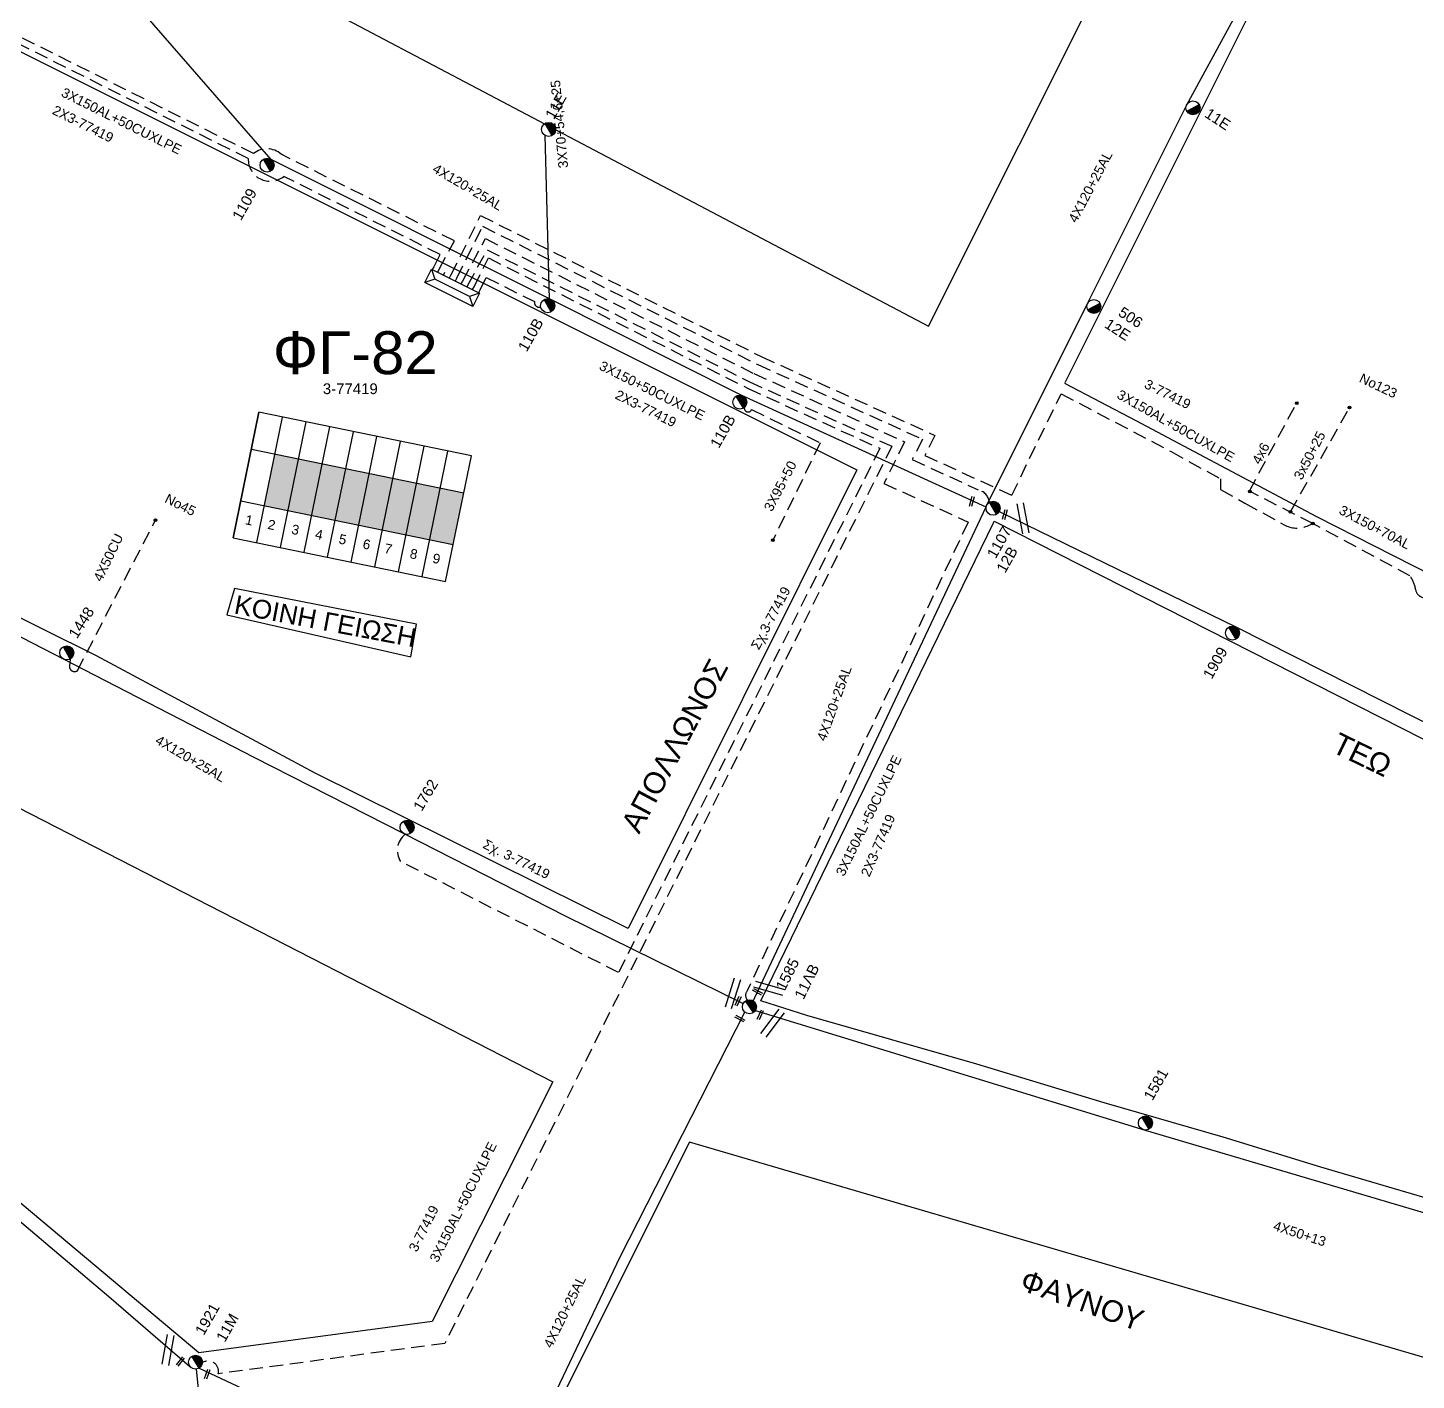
# Model space of a CAD drawing. Header units: millimetres. Extents: x 2087 to 5289, y 222 to 1137.
# Drawn here: x 2616.4 to 2746.1, y 341.2 to 467.4 of the extents above; entities that cross this region are included whole.
import ezdxf
from ezdxf.enums import TextEntityAlignment as Align

# ---------------------------------------------------------------- set-up
doc = ezdxf.new("R2010")
doc.units = ezdxf.units.MM
doc.linetypes.add('DASHED', pattern=[19.05, 12.7, -6.35])
for name, color, linetype in [('Άγνωστα', 7, 'Continuous'), ('Ασφαλειοκιβώτια Χ.Τ 9 αναχωρήσεων', 7, 'Continuous'), ('Γυμνά εναέρια ΧΤ (3Φ)   4x50CU', 7, 'Continuous'), ('Γυμνά εναέρια ΧΤ και ΦΟΠ (3Φ)   4x50+16AL', 7, 'Continuous'), ('Επιγραφές - Σχήματα', 7, 'Continuous'), ('Καλωδια ΧΤ    3Χ95+50', 7, 'DASHED'), ('Καλώδια ΧΤ   3x150+50CU', 7, 'DASHED'), ('Καλώδια ΧΤ   3x150+70AL', 7, 'DASHED'), ('Καλώδια ΧΤ   3x150AL+50CU', 7, 'DASHED'), ('Καλώδια ΧΤ   3x150AL+50XLPE', 7, 'DASHED'), ('Μηχανική τομή', 7, 'Continuous'), ('Στύλος ΦΜ', 7, 'Continuous'), ('Στύλος ΦΜ @ 1', 7, 'Continuous'), ('Συνδέσεις', 7, 'Continuous'), ('Συνεστραμμένα ΧΤ   3x70+54.6+25 AL', 7, 'SYN_LINE'), ('Συνεστραμμενα ΧΤ  4Χ120+25 Al', 7, 'Continuous'), ('Τομή', 7, 'Continuous'), ('Υπογεια καλωδια Παροχων ΧΤ 4Χ50', 7, 'DASHED'), ('Υποσταθμός πόλεως', 7, 'Continuous'), ('Υπόβαθρο ΔΕΗ', 7, 'Continuous'), ('Υπόγεια καλώδια Παροχών ΧΤ   4x6', 7, 'DASHED')]:
    doc.layers.add(name, color=color, linetype=linetype)
doc.styles.add('arial', font='arial.ttf')
doc.styles.get("Standard").update_dxf_attribs({"font": 'arial.ttf'})
doc.linetypes.add('SYN_LINE', pattern='A,0.5,-0.0001,["/\\/\\/\\/",Standard,S=0.1,R=0,X=0,Y=-0.05],-0.25', length=0.7501)

# ---------------------------------------------------------------- blocks, each defined once
blk = doc.blocks.new('ΤΟΜΗ')
at = {"layer": 'Τομή', "ltscale": 40}
for p, q in [((-5.68, 0), (5.68, 0)), ((5.68, -2.33), (-5.68, -2.33))]:
    blk.add_line(p, q, dxfattribs=at)
blk = doc.blocks.new('ΜΗΧΑΝΙΚΗ ΤΟΜΗ')
at = {"layer": 'Μηχανική τομή', "ltscale": 40}
for p, q in [((-1.89, 0.78), (1.89, 0.78)), ((1.89, 0), (-1.89, 0))]:
    blk.add_line(p, q, dxfattribs=at)
blk = doc.blocks.new('ΥΠΑΡΧΩΝ ΤΣΙΜΕΝΤΕΝΙΟΣ ΣΤΥΛΟΣ')
at = {"layer": 'Στύλος ΦΜ'}
blk.add_hatch(color=7, dxfattribs=at).paths.add_polyline_path([(-1.29, -2.28, 0.574793), (2.62, 0, 0.268822), (1.3, 2.27)])
at = {"layer": 'Στύλος ΦΜ', "color": 7}
blk.add_line((-1.29, -2.28), (1.3, 2.27), dxfattribs=at)
blk.add_circle((0, 0), 2.62, dxfattribs=at)
at = {"layer": 'Στύλος ΦΜ', "flags": 4}
for tag, p in [('ΑΡΙΘΜΟΣ', (-4.68, 8.05)), ('ΤΥΠΟΣ', (-4.91, 3.03))]:
    blk.add_attdef(tag, p, '', height=4, dxfattribs=at)
blk = doc.blocks.new('_ΣΥΝΔΕΣΗ')
at = {"layer": 'Συνδέσεις', "linetype": 'SYN_LINE', "ltscale": 40}
blk.add_hatch(color=256, dxfattribs=at).paths.add_polyline_path([(0.5, -0.01, 1), (-0.5, -0.01, 1)])
at = {"layer": 'Συνδέσεις'}
blk.add_circle((0, -0.01), 0.5, dxfattribs=at)
blk = doc.blocks.new('ΑΣΦΑΛΕΙΟΚΙΒΩΤΙΟ ΥΠΟΣΤΑΘΜΟΥ 9 ΑΝΑΧΩΡΗΣΕΩΝ')
at = {"layer": 'Ασφαλειοκιβώτια Χ.Τ 9 αναχωρήσεων', "ltscale": 40}
for p, q in [((-23.8, 40.36), (24.02, 40.36)), ((-9.72, 40.36), (-9.72, -40.64)), ((9.94, 40.36), (9.94, -40.64)), ((-23.8, 31.36), (24.02, 31.36)), ((-23.8, 22.36), (24.02, 22.36)), ((-23.8, 13.36), (24.02, 13.36)), ((-23.8, 4.36), (24.02, 4.36)), ((-23.8, -4.64), (24.02, -4.64)), ((-23.8, -13.64), (24.02, -13.64)), ((-23.8, -22.64), (24.02, -22.64)), ((-23.8, -31.64), (24.02, -31.64))]:
    blk.add_line(p, q, dxfattribs=at)
at = {"layer": 'Ασφαλειοκιβώτια Χ.Τ 9 αναχωρήσεων'}
blk.add_lwpolyline([(-23.8, -40.64), (24.02, -40.64), (24.02, 40.36), (-23.8, 40.36)], close=True, dxfattribs=at)
for s, p in [('1', (-17.96, 37.24)), ('2', (-17.96, 28.67)), ('3', (-17.96, 19.6)), ('4', (-17.96, 10.58)), ('5', (-17.96, 1.57)), ('6', (-17.96, -7.57)), ('7', (-17.96, -15.81)), ('8', (-17.96, -25.5)), ('9', (-17.96, -34.19))]:
    blk.add_text(s, height=3.6, rotation=270, dxfattribs=at).set_placement(p)
at = {"layer": 'Ασφαλειοκιβώτια Χ.Τ 9 αναχωρήσεων', "ltscale": 40}
for tag, height, p in [('ΟΝΟΜΑ', 5, (-0.16, 44.31)), ('ΚΕΙΜΕΝΟ 1', 2, (17.06, 35.59)), ('ΚΕΙΜΕΝΟ 2', 2, (17.06, 26.88)), ('ΚΕΙΜΕΝΟ 3', 2, (17.06, 17.69)), ('ΚΕΙΜΕΝΟ 4', 2, (17.06, 8.71)), ('ΚΕΙΜΕΝΟ 5', 2, (17.06, -0.13)), ('ΚΕΙΜΕΝΟ 6', 2, (17.06, -9.05)), ('ΚΕΙΜΕΝΟ 7', 2, (17.06, -18.13)), ('ΚΕΙΜΕΝΟ 8', 2, (17.06, -26.85)), ('ΚΕΙΜΕΝΟ 9', 2, (17.06, -35.99)), ('ΣΧ', 2, (-0.1, -42.64))]:
    blk.add_attdef(tag, text='', height=height, dxfattribs=at).set_placement(p, align=Align.MIDDLE_CENTER)
blk = doc.blocks.new('ΥΠΟΣΤΑΘΜΟΣ ΠΟΛΕΩΣ 9 ΑΝΑΧΩΡΗΣΕΩΝ')
at = {"layer": 'Υποσταθμός πόλεως', "ltscale": 40}
for p, q in [((-9.63, -2.82), (-9.63, -4)), ((-7.12, -2.82), (-7.12, -4)), ((-4.84, -2.82), (-4.84, -4)), ((-2.36, -2.82), (-2.36, -4)), ((0.09, -2.82), (0.09, -4)), ((2.55, -2.82), (2.55, -4)), ((5.02, -2.82), (5.02, -4)), ((7.48, -2.82), (7.48, -4)), ((9.61, -2.82), (9.61, -4))]:
    blk.add_line(p, q, dxfattribs=at)
blk.add_lwpolyline([(-10.02, 2.82), (10.02, 2.82), (10.02, -2.82), (-10.02, -2.82)], close=True, dxfattribs=at)
for points in [[(-7.21, 0), (-10.02, 2.82)], [(-10.02, -2.82), (-7.21, 0)], [(-7.21, 0), (7.21, 0)], [(7.21, 0), (10.02, 2.82)], [(10.02, -2.82), (7.21, 0)]]:
    blk.add_lwpolyline(points, dxfattribs=at)
at = {"layer": 'Υποσταθμός πόλεως', "linetype": 'SYN_LINE', "ltscale": 40, "flags": 1}
for tag, p in [('ΜΕΤΑΣΧΗΜΑΤΙΣΜΟΣ', (10.79, 1.71)), ('ΙΣΧΥΣ', (10.77, -1.08)), ('ΑΡΙΘΜΟΣ', (10.89, -3.8))]:
    blk.add_attdef(tag, p, '', height=1.8, dxfattribs=at)

msp = doc.modelspace()

# ---------------------------------------------------------------- hatches: boundary and pattern name
at = {"layer": 'Ασφαλειοκιβώτια Χ.Τ 9 αναχωρήσεων'}
h = msp.add_hatch(color=173, dxfattribs=at)
h.dxf.hatch_style = 1
h.paths.add_polyline_path([(2639.5, 427.64), (2638.52, 422.83), (2640.72, 422.38), (2641.71, 427.19)])
h = msp.add_hatch(color=30, dxfattribs=at)
h.dxf.hatch_style = 1
h.paths.add_polyline_path([(2641.71, 427.19), (2640.72, 422.38), (2642.93, 421.92), (2643.91, 426.74)])
h = msp.add_hatch(color=6, dxfattribs=at)
h.dxf.hatch_style = 1
h.paths.add_polyline_path([(2643.91, 426.74), (2642.93, 421.92), (2645.13, 421.47), (2646.12, 426.28)])
h = msp.add_hatch(color=133, dxfattribs=at)
h.dxf.hatch_style = 1
h.paths.add_polyline_path([(2646.12, 426.28), (2645.13, 421.47), (2647.33, 421.02), (2648.32, 425.83)])
h = msp.add_hatch(color=85, dxfattribs=at)
h.dxf.hatch_style = 1
h.paths.add_polyline_path([(2648.32, 425.83), (2647.33, 421.02), (2649.54, 420.57), (2650.53, 425.38)])
h = msp.add_hatch(color=2, dxfattribs=at)
h.dxf.hatch_style = 1
h.paths.add_polyline_path([(2650.53, 425.38), (2649.54, 420.57), (2651.74, 420.11), (2652.73, 424.93)])
h = msp.add_hatch(color=1, dxfattribs=at)
h.dxf.hatch_style = 1
h.paths.add_polyline_path([(2652.73, 424.93), (2651.74, 420.11), (2653.95, 419.66), (2654.93, 424.47)])
h = msp.add_hatch(color=5, dxfattribs=at)
h.dxf.hatch_style = 1
h.paths.add_polyline_path([(2654.93, 424.47), (2653.95, 419.66), (2656.15, 419.21), (2657.14, 424.02)])

# ---------------------------------------------------------------- linework, layer by layer
at = {"layer": 'Άγνωστα', "color": 30, "linetype": 'DASHED', "ltscale": 0.1}
msp.add_lwpolyline([(2734.33, 422.26), (2739.83, 431.97)], dxfattribs=at)
at = {"layer": 'Γυμνά εναέρια ΧΤ και ΦΟΠ (3Φ)   4x50+16AL', "color": 62, "linetype": 'Continuous', "ltscale": 0.1}
msp.add_lwpolyline([(2684.37, 375.73), (2720.74, 364.56), (2765.03, 351.45), (2798.05, 342.17)], dxfattribs=at)
at = {"layer": 'Επιγραφές - Σχήματα', "color": 190}
msp.add_lwpolyline([(2635.03, 412.63), (2652.19, 408.73), (2652.71, 411.77), (2635.73, 415.11)], close=True, dxfattribs=at)
at = {"layer": 'Καλωδια ΧΤ    3Χ95+50', "color": 1, "linetype": 'DASHED', "ltscale": 0.1}
msp.add_lwpolyline([(2683.33, 431.99, 0.888286), (2684.01, 431.79), (2690.41, 428.69), (2685.99, 419.58)], format="xyb", dxfattribs=at)
at = {"layer": 'Καλώδια ΧΤ   3x150+70AL', "color": 30, "ltscale": 0.1}
msp.add_lwpolyline([(2748.49, 414.54), (2748.49, 414.54, -0.319457), (2746.46, 414.34, -0.228864), (2746, 415.01, 0.119613), (2745.48, 416.27), (2736.42, 421.15), (2730.48, 424.19)], format="xyb", dxfattribs=at)
at = {"layer": 'Καλώδια ΧΤ   3x150AL+50CU', "color": 30, "ltscale": 0.1}
msp.add_lwpolyline([(2655.94, 444.34), (2658.71, 449.9), (2684.96, 436.71), (2701.12, 429.39), (2700.18, 427.51), (2708.3, 423.8), (2712.91, 433.27), (2712.91, 433.27), (2723.17, 427.87), (2727.8, 425.32), (2727.8, 424.33), (2730.06, 423.06), (2733.74, 421.05, 0.231453), (2735.87, 420.92), (2736.42, 421.15)], format="xyb", dxfattribs=at)
at = {"layer": 'Καλώδια ΧΤ   3x150AL+50XLPE', "color": 6, "linetype": 'DASHED', "ltscale": 0.1}
msp.add_lwpolyline([(2654.84, 444.89), (2656.26, 447.53), (2640.09, 455.62, 0.369416), (2637.52, 455.68), (2608.42, 470.21), (2609.9, 473.18), (2601.61, 477.28, 1.055549), (2601.15, 476.89), (2601.43, 476.75)], format="xyb", dxfattribs=at)
at = {"layer": 'Καλώδια ΧΤ   3x150AL+50XLPE', "color": 85, "linetype": 'DASHED', "ltscale": 0.1}
msp.add_lwpolyline([(2654.36, 445.13), (2654.93, 446.27), (2640.34, 453.55, -0.643115), (2637.02, 455.21), (2607.47, 469.97, 0.591262), (2607.7, 471.43)], format="xyb", dxfattribs=at)
at = {"layer": 'Καλώδια ΧΤ   3x150AL+50XLPE', "color": 5, "linetype": 'DASHED', "ltscale": 0.1}
msp.add_lwpolyline([(2656.49, 444.07), (2658.9, 448.9), (2684.6, 435.99), (2699.96, 429.03), (2699.01, 427.13), (2705.16, 424.32, -0.31223), (2706.21, 423.15)], format="xyb", dxfattribs=at)
at = {"layer": 'Καλώδια ΧΤ   3x150AL+50XLPE', "color": 133, "linetype": 'DASHED', "ltscale": 0.1}
msp.add_lwpolyline([(2657.04, 443.8), (2659.16, 447.75), (2684.22, 435.16), (2698.3, 428.78), (2696.36, 424.9), (2704.22, 421.3), (2683.59, 377.54, 0.379892), (2683.62, 376.7)], format="xyb", dxfattribs=at)
at = {"layer": 'Καλώδια ΧΤ   3x150AL+50XLPE', "color": 2, "linetype": 'DASHED', "ltscale": 0.1}
msp.add_lwpolyline([(2657.53, 443.39), (2659.31, 446.7), (2683.81, 434.39), (2697.1, 428.37), (2655.37, 344.66), (2634.22, 341.82, 0.668994), (2632.75, 342.86)], format="xyb", dxfattribs=at)
at = {"layer": 'Καλώδια ΧΤ   3x150AL+50XLPE', "color": 173, "linetype": 'DASHED', "ltscale": 0.1}
msp.add_lwpolyline([(2658.1, 443.26), (2659.44, 445.94), (2683.68, 433.76), (2695.98, 428.18), (2671.59, 379.26), (2651.24, 389.63, -0.392047), (2651.67, 392.16)], format="xyb", dxfattribs=at)
at = {"layer": 'Καλώδια ΧΤ   3x150AL+50XLPE', "color": 1, "linetype": 'DASHED', "ltscale": 0.1}
msp.add_lwpolyline([(2658.66, 442.98), (2659.23, 444.12), (2663.74, 441.87, 0.586352), (2664.32, 441.38)], format="xyb", dxfattribs=at)
at = {"layer": 'Συνεστραμμένα ΧΤ   3x70+54.6+25 AL', "color": 1, "linetype": 'SYN_LINE', "ltscale": 10}
for points in [[(2705.9, 422.68), (2683.09, 433.12), (2665.21, 442.1), (2639.15, 455.14), (2613.09, 485.04)], [(2665.15, 442.11), (2664.73, 457.37)]]:
    msp.add_lwpolyline(points, dxfattribs=at)
at = {"layer": 'Συνεστραμμενα ΧΤ  4Χ120+25 Al', "color": 5, "linetype": 'SYN_LINE', "ltscale": 10}
for points in [[(2705.88, 422.69), (2705.88, 422.69), (2715.37, 441.7), (2724.64, 460.24), (2734.69, 478.72)], [(2705.88, 422.69), (2684.04, 376.37)]]:
    msp.add_lwpolyline(points, dxfattribs=at)
at = {"layer": 'Συνεστραμμενα ΧΤ  4Χ120+25 Al', "color": 173, "linetype": 'SYN_LINE', "ltscale": 10}
msp.add_lwpolyline([(2586.1, 426.97), (2602.52, 417.4), (2619.72, 408.54), (2637.55, 399.36), (2651.54, 392.23), (2666.6, 384.55), (2683.22, 376.36)], dxfattribs=at)
at = {"layer": 'Συνεστραμμενα ΧΤ  4Χ120+25 Al', "color": 6, "linetype": 'SYN_LINE', "ltscale": 10}
msp.add_lwpolyline([(2707.13, 422.28), (2729.29, 411.48), (2764.36, 393.75), (2805.17, 372.25)], dxfattribs=at)
at = {"layer": 'Συνεστραμμενα ΧΤ  4Χ120+25 Al', "color": 85, "linetype": 'SYN_LINE', "ltscale": 10}
msp.add_lwpolyline([(2562.87, 379.19), (2572.46, 378.11), (2583.81, 376.84), (2588.11, 376.36), (2592.07, 375.87), (2605.65, 364.27), (2611.17, 359.84), (2624.01, 349.04), (2631.3, 342.71), (2631.68, 342.4)], dxfattribs=at)
at = {"layer": 'Συνεστραμμενα ΧΤ  4Χ120+25 Al', "color": 133, "linetype": 'SYN_LINE', "ltscale": 10}
for points in [[(2683.37, 375.59), (2671.71, 352.71), (2661.05, 330.36)], [(2632.43, 342.34), (2660.41, 329.23), (2688.8, 311.47), (2716.1, 305.65)]]:
    msp.add_lwpolyline(points, dxfattribs=at)
at = {"layer": 'Συνεστραμμενα ΧΤ  4Χ120+25 Al', "color": 2, "linetype": 'SYN_LINE', "ltscale": 10}
msp.add_lwpolyline([(2632.16, 342.25), (2634.12, 322.86)], dxfattribs=at)
at = {"layer": 'Υπογεια καλωδια Παροχων ΧΤ 4Χ50', "color": 5, "linetype": 'DASHED', "ltscale": 0.1}
msp.add_lwpolyline([(2620.38, 408.51), (2620.33, 407.84, 0.638252), (2621.06, 407.43), (2628.35, 421.48)], format="xyb", dxfattribs=at)
at = {"layer": 'Υπόβαθρο ΔΕΗ'}
msp.add_lwpolyline([(2639.31, 512.89), (2622.58, 480.66), (2700.53, 439.59), (2717.44, 473.34)], close=True, dxfattribs=at)
for points in [[(2713.29, 434.31), (2746.2, 500.17), (2770.94, 467.63), (2796.45, 434.42), (2813.55, 412.77), (2815.09, 410.75), (2808.41, 385.62), (2760.15, 409.91), (2736.78, 421.8), (2719.91, 430.73), (2713.26, 434.24)], [(2672.5, 383.37), (2643.27, 397.88), (2622.85, 408.8), (2602.9, 418.71), (2595, 422.93), (2615.3, 465.43), (2693.83, 426.17), (2672.5, 383.37)], [(2684.88, 376.61), (2706.58, 421.22), (2706.65, 421.37), (2804.73, 371.61)], [(2654.19, 346.71), (2632.39, 343.78), (2578.59, 388.91), (2588.14, 408.7), (2665.46, 369.05), (2654.19, 346.71)], [(2804.76, 371.6), (2797.34, 343.4), (2737.15, 361.11), (2728.05, 363.91), (2716.93, 367.11), (2705.03, 370.7), (2689.18, 375.24), (2684.88, 376.61)], [(2661.65, 330.36), (2786.22, 303.83), (2793.47, 329.64), (2678.22, 363.43), (2661.65, 330.36)]]:
    msp.add_lwpolyline(points, dxfattribs=at)
at = {"layer": 'Υπόγεια καλώδια Παροχών ΧΤ   4x6', "color": 30, "ltscale": 0.1}
msp.add_lwpolyline([(2730.48, 424.19), (2734.88, 432.37)], dxfattribs=at)

# ---------------------------------------------------------------- block references
at = {"layer": 'Ασφαλειοκιβώτια Χ.Τ 9 αναχωρήσεων', "xscale": 0.2499999999999996, "yscale": 0.2499999999999996, "zscale": 0.2499999999999996, "rotation": 78.40048782280246}
msp.add_blockref('ΑΣΦΑΛΕΙΟΚΙΒΩΤΙΟ ΥΠΟΣΤΑΘΜΟΥ 9 ΑΝΑΧΩΡΗΣΕΩΝ', (2646.69, 423.63), dxfattribs=at)
at = {"layer": 'Μηχανική τομή'}
for p, xscale, yscale, zscale, rotation in [((2704.67, 423.2), 0.2499999999999996, 0.2499999999999996, 0.2499999999999996, 74.99357784337415), ((2707.75, 421.97), 0.2499999999999996, 0.2499999999999996, 0.2499999999999996, 74.99357784337415), ((2684.6, 377.55), 0.2499999999999997, 0.2499999999999997, 0.2499999999999997, 151.617329338286), ((2682.66, 376.64), 0.2499999999999997, 0.2499999999999997, 0.2499999999999997, 245.2524346522103), ((2682.96, 375.05), 0.2499999999999997, 0.2499999999999997, 0.2499999999999997, 151.617329338286), ((2684.73, 375.35), 0.2499999999999997, 0.2499999999999997, 0.2499999999999997, 245.2524346522103), ((2630.75, 342.9), 0.2499999999999998, 0.2499999999999998, 0.2499999999999998, 51.13323875634009), ((2633.28, 341.75), 0.2499999999999998, 0.2499999999999998, 0.2499999999999998, 71.60315091203833)]:
    msp.add_blockref('ΜΗΧΑΝΙΚΗ ΤΟΜΗ', p, dxfattribs=dict(at, xscale=xscale, yscale=yscale, zscale=zscale, rotation=rotation))
at = {"layer": 'Στύλος ΦΜ @ 1', "ltscale": 40}
ref = msp.add_blockref('ΥΠΑΡΧΩΝ ΤΣΙΜΕΝΤΕΝΙΟΣ ΣΤΥΛΟΣ', (2665.06, 457.94), dxfattribs=dict(at, xscale=0.2499999999999998, yscale=0.2499999999999998, zscale=0.2499999999999998, rotation=60.43658789886273))
ref.add_attrib('ΤΥΠΟΣ', '11E', (2665.55, 458.79), dxfattribs={"layer": 'Στύλος ΦΜ', "height": 1, "rotation": 60.4366, "flags": 4})
ref = msp.add_blockref('ΥΠΑΡΧΩΝ ΤΣΙΜΕΝΤΕΝΙΟΣ ΣΤΥΛΟΣ', (2725.22, 459.95), dxfattribs=dict(at, xscale=0.2499999999999998, yscale=0.2499999999999998, zscale=0.2499999999999998, rotation=326.9713278593818))
ref.add_attrib('ΑΡΙΘΜΟΣ', '11E', (2726.22, 459.16), dxfattribs={"layer": 'Στύλος ΦΜ', "height": 1, "rotation": 326.9713, "flags": 4})
ref = msp.add_blockref('ΥΠΑΡΧΩΝ ΤΣΙΜΕΝΤΕΝΙΟΣ ΣΤΥΛΟΣ', (2638.77, 454.6), dxfattribs=dict(at, xscale=0.2499999999999998, yscale=0.2499999999999998, zscale=0.2499999999999998, rotation=60.43658789886273))
ref.add_attrib('ΤΥΠΟΣ', '1109', (2636.33, 449.36), dxfattribs={"layer": 'Στύλος ΦΜ', "height": 1, "rotation": 60.4366, "flags": 4})
ref = msp.add_blockref('ΥΠΑΡΧΩΝ ΤΣΙΜΕΝΤΕΝΙΟΣ ΣΤΥΛΟΣ', (2664.97, 441.49), dxfattribs=dict(at, xscale=0.2499999999999998, yscale=0.2499999999999998, zscale=0.2499999999999998, rotation=60.43658789886273))
ref.add_attrib('ΤΥΠΟΣ', '110B', (2663.01, 437.11), dxfattribs={"layer": 'Στύλος ΦΜ', "height": 1, "rotation": 60.4366, "flags": 4})
ref = msp.add_blockref('ΥΠΑΡΧΩΝ ΤΣΙΜΕΝΤΕΝΙΟΣ ΣΤΥΛΟΣ', (2715.96, 441.41), dxfattribs=dict(at, xscale=0.2499999999999998, yscale=0.2499999999999998, zscale=0.2499999999999998, rotation=326.9713278593818))
ref.add_attrib('ΤΥΠΟΣ', '12E', (2716.87, 439.52), dxfattribs={"layer": 'Στύλος ΦΜ', "height": 1, "rotation": 326.9713, "flags": 4})
ref.add_attrib('ΑΡΙΘΜΟΣ', '506', (2718.15, 440.62), dxfattribs={"layer": 'Στύλος ΦΜ', "height": 1, "rotation": 326.9713, "flags": 4})
ref = msp.add_blockref('ΥΠΑΡΧΩΝ ΤΣΙΜΕΝΤΕΝΙΟΣ ΣΤΥΛΟΣ', (2682.91, 432.49), dxfattribs=dict(at, xscale=0.2499999999999998, yscale=0.2499999999999998, zscale=0.2499999999999998, rotation=60.43658789886273))
ref.add_attrib('ΤΥΠΟΣ', '110B', (2680.95, 428.11), dxfattribs={"layer": 'Στύλος ΦΜ', "height": 1, "rotation": 60.4366, "flags": 4})
ref = msp.add_blockref('ΥΠΑΡΧΩΝ ΤΣΙΜΕΝΤΕΝΙΟΣ ΣΤΥΛΟΣ', (2706.55, 422.59), dxfattribs=dict(at, xscale=0.2499999999999998, yscale=0.2499999999999998, zscale=0.2499999999999998, rotation=60.43658789886273))
ref.add_attrib('ΤΥΠΟΣ', '1107', (2706.79, 417.81), dxfattribs={"layer": 'Στύλος ΦΜ', "height": 1, "rotation": 60.4366, "flags": 4})
ref.add_attrib('ΑΡΙΘΜΟΣ', '12Β', (2707.68, 416.47), dxfattribs={"layer": 'Στύλος ΦΜ', "height": 1, "rotation": 60.4366, "flags": 4})
ref = msp.add_blockref('ΥΠΑΡΧΩΝ ΤΣΙΜΕΝΤΕΝΙΟΣ ΣΤΥΛΟΣ', (2620.07, 409.09), dxfattribs=dict(at, xscale=0.2499999999999998, yscale=0.2499999999999998, zscale=0.2499999999999998, rotation=57.52124589162437))
ref.add_attrib('ΑΡΙΘΜΟΣ', '1448', (2621.02, 410.34), dxfattribs={"layer": 'Στύλος ΦΜ', "height": 1, "rotation": 57.5212, "flags": 4})
ref = msp.add_blockref('ΥΠΑΡΧΩΝ ΤΣΙΜΕΝΤΕΝΙΟΣ ΣΤΥΛΟΣ', (2728.91, 410.94), dxfattribs=dict(at, xscale=0.2499999999999998, yscale=0.2499999999999998, zscale=0.2499999999999998, rotation=60.43658789886273))
ref.add_attrib('ΤΥΠΟΣ', '1909', (2726.96, 406.56), dxfattribs={"layer": 'Στύλος ΦΜ', "height": 1, "rotation": 60.4366, "flags": 4})
ref = msp.add_blockref('ΥΠΑΡΧΩΝ ΤΣΙΜΕΝΤΕΝΙΟΣ ΣΤΥΛΟΣ', (2651.84, 392.81), dxfattribs=dict(at, xscale=0.2499999999999998, yscale=0.2499999999999998, zscale=0.2499999999999998, rotation=59.24924177454155))
ref.add_attrib('ΑΡΙΘΜΟΣ', '1762', (2653.21, 394.23), dxfattribs={"layer": 'Στύλος ΦΜ', "height": 1, "rotation": 59.2492, "flags": 4})
ref = msp.add_blockref('ΥΠΑΡΧΩΝ ΤΣΙΜΕΝΤΕΝΙΟΣ ΣΤΥΛΟΣ', (2683.81, 376.07), dxfattribs=dict(at, xscale=0.2499999999999999, yscale=0.2499999999999999, zscale=0.2499999999999999, rotation=63.56721500158984))
ref.add_attrib('ΤΥΠΟΣ', '11ΛΒ', (2688.85, 376.67), dxfattribs={"layer": 'Στύλος ΦΜ', "height": 1, "rotation": 63.5672, "flags": 4})
ref.add_attrib('ΑΡΙΘΜΟΣ', '1585', (2687.11, 377.49), dxfattribs={"layer": 'Στύλος ΦΜ', "height": 1, "rotation": 63.5672, "flags": 4})
ref = msp.add_blockref('ΥΠΑΡΧΩΝ ΤΣΙΜΕΝΤΕΝΙΟΣ ΣΤΥΛΟΣ', (2720.78, 365.22), dxfattribs=dict(at, xscale=0.2499999999999998, yscale=0.2499999999999998, zscale=0.2499999999999998, rotation=60.43658789886273))
ref.add_attrib('ΑΡΙΘΜΟΣ', '1581', (2721.43, 367.23), dxfattribs={"layer": 'Στύλος ΦΜ', "height": 1, "rotation": 60.4366, "flags": 4})
ref = msp.add_blockref('ΥΠΑΡΧΩΝ ΤΣΙΜΕΝΤΕΝΙΟΣ ΣΤΥΛΟΣ', (2632.09, 342.9), dxfattribs=dict(at, xscale=0.2499999999999998, yscale=0.2499999999999998, zscale=0.2499999999999998, rotation=60.43658789886273))
ref.add_attrib('ΤΥΠΟΣ', '11Μ', (2634.83, 344.7), dxfattribs={"layer": 'Στύλος ΦΜ', "height": 1, "rotation": 60.4366, "flags": 4})
ref.add_attrib('ΑΡΙΘΜΟΣ', '1921', (2632.86, 345.33), dxfattribs={"layer": 'Στύλος ΦΜ', "height": 1, "rotation": 60.4366, "flags": 4})
at = {"layer": 'Συνδέσεις', "xscale": 0.25, "yscale": 0.25, "zscale": 0.25}
for p in [(2734.9, 432.4), (2739.83, 431.98), (2730.52, 424.15), (2628.35, 421.48), (2734.33, 422.26), (2736.41, 421.17), (2686, 419.62)]:
    msp.add_blockref('_ΣΥΝΔΕΣΗ', p, dxfattribs=at)
at = {"layer": 'Τομή', "xscale": 0.2499999999999996, "yscale": 0.2499999999999996, "zscale": 0.2499999999999996}
for p, rotation in [((2709.64, 421.7), 280.6064270528397), ((2682.55, 377.23), 252.2386800208107), ((2685.57, 377.5), 163.9779264965972), ((2686.2, 374.37), 233.2569599124057), ((2629.81, 344), 259.9926057896498)]:
    msp.add_blockref('ΤΟΜΗ', p, dxfattribs=dict(at, rotation=rotation))
at = {"layer": 'Υποσταθμός πόλεως', "xscale": 0.2500000000003375, "yscale": 0.2500000000003375, "zscale": 0.2500000000003375, "rotation": 153.4577556779487}
msp.add_blockref('ΥΠΟΣΤΑΘΜΟΣ ΠΟΛΕΩΣ 9 ΑΝΑΧΩΡΗΣΕΩΝ', (2656.06, 443.16), dxfattribs=at)

# ---------------------------------------------------------------- texts
at = {"ltscale": 40, "insert": (2639.3, 439.1), "char_height": 4, "width": 21.1415, "attachment_point": 1, "style": 'arial'}
msp.add_mtext('{\\fArial|b0|i0|c204|p34;Ф}Γ-82', dxfattribs=at)
at = {"layer": 'Άγνωστα', "ltscale": 40, "char_height": 0.9, "width": 69.1904, "attachment_point": 1, "style": 'arial'}
for s, insert, rotation in [('3X150AL+50CUXLPE', (2619.87, 461.88), 333.5015), ('3X70+54,6+25', (2665.99, 454.28), 95.3201), ('2X3-77419', (2619.04, 460.23), 333.5015), ('4X120+25AL', (2713.54, 449.57), 62.2367), ('4X120+25AL', (2654.59, 454.79), 329.6165), ('\\P ', (2661.86, 438.25), 64.1926), ('3-77419', (2720.99, 434.67), 333.4874), ('Νο123', (2741.04, 435.22), 334.7298), ('2X3-77419', (2671.58, 433.67), 333.4874), ('3x50+25', (2734.58, 425.57), 62.4068), ('3X95+50', (2685.11, 422.62), 62.4068), ('Νο45', (2629.54, 423.98), 333.4234), ('4X120+25AL', (2690.07, 401.09), 70.3617), ('4X120+25AL', (2628.7, 401.46), 329.6165), ('3X150AL+50CUXLPE', (2691.83, 388.57), 63.9925), ('2X3-77419', (2694.18, 388.48), 66.5581), ('Σχ. 3-77419', (2659.23, 391.74), 333.7928), ('3-77419', (2651.95, 353.52), 63.2575), ('4X50+13', (2732.92, 356.11), 341.9409), ('4X120+25AL', (2664.54, 344.54), 63.7707)]:
    msp.add_mtext(s, dxfattribs=dict(at, insert=insert, rotation=rotation))
at = {"layer": 'Άγνωστα', "insert": (2643.98, 434.24), "char_height": 1, "width": 21.0286, "attachment_point": 1}
msp.add_mtext('3-77419', dxfattribs=at)
at = {"layer": 'Γυμνά εναέρια ΧΤ (3Φ)   4x50CU', "ltscale": 40, "insert": (2622.51, 416.05), "char_height": 0.9, "width": 69.1904, "attachment_point": 1, "rotation": 64.1926, "style": 'arial'}
msp.add_mtext('4X50CU', dxfattribs=at)
at = {"layer": 'Επιγραφές - Σχήματα', "insert": (2683.89, 409.72), "char_height": 0.9, "width": 15.0017, "attachment_point": 1, "rotation": 62.1152}
msp.add_mtext('Σχ.3-77419', dxfattribs=at)
at = {"layer": 'Επιγραφές - Σχήματα', "color": 190, "insert": (2635.93, 414.5), "char_height": 1.75, "width": 17.5655, "attachment_point": 1, "rotation": 349.3541}
msp.add_mtext('KOINH ΓΕΙΩΣΗ', dxfattribs=at)
at = {"layer": 'Επιγραφές - Σχήματα', "ltscale": 40, "char_height": 2, "width": 21.1415, "attachment_point": 1, "style": 'arial'}
for s, insert, rotation in [('ΑΠΟΛΛΩΝΟΣ', (2671.74, 393.06), 61.8645), ('TEΩ', (2738.9, 401.72), 334.0746), ('{\\fArial|b0|i0|c204|p34;Ф}AYNOY', (2709.59, 351.59), 340.6092)]:
    msp.add_mtext(s, dxfattribs=dict(at, insert=insert, rotation=rotation))
at = {"layer": 'Καλώδια ΧΤ   3x150+50CU', "ltscale": 40, "insert": (2670.1, 436.38), "char_height": 0.9, "width": 69.1904, "attachment_point": 1, "rotation": 333.4874, "style": 'arial'}
msp.add_mtext('3X150+50CUXLPE', dxfattribs=at)
at = {"layer": 'Καλώδια ΧΤ   3x150+70AL', "ltscale": 40, "insert": (2739.18, 422.92), "char_height": 0.9, "width": 69.1904, "attachment_point": 1, "rotation": 332.2233, "style": 'arial'}
msp.add_mtext('3X150+70AL', dxfattribs=at)
at = {"layer": 'Καλώδια ΧΤ   3x150AL+50CU', "ltscale": 40, "char_height": 0.9, "width": 69.1904, "attachment_point": 1, "style": 'arial'}
for insert, rotation in [((2718.47, 433.7), 330.5791), ((2653.9, 352.54), 63.2575)]:
    msp.add_mtext('3X150AL+50CUXLPE', dxfattribs=dict(at, insert=insert, rotation=rotation))
at = {"layer": 'Υπόγεια καλώδια Παροχών ΧΤ   4x6', "ltscale": 40, "insert": (2730.68, 427.02), "char_height": 0.9, "width": 69.1904, "attachment_point": 1, "rotation": 62.4068, "style": 'arial'}
msp.add_mtext('4x6', dxfattribs=at)

doc.saveas('drawing.dxf')
